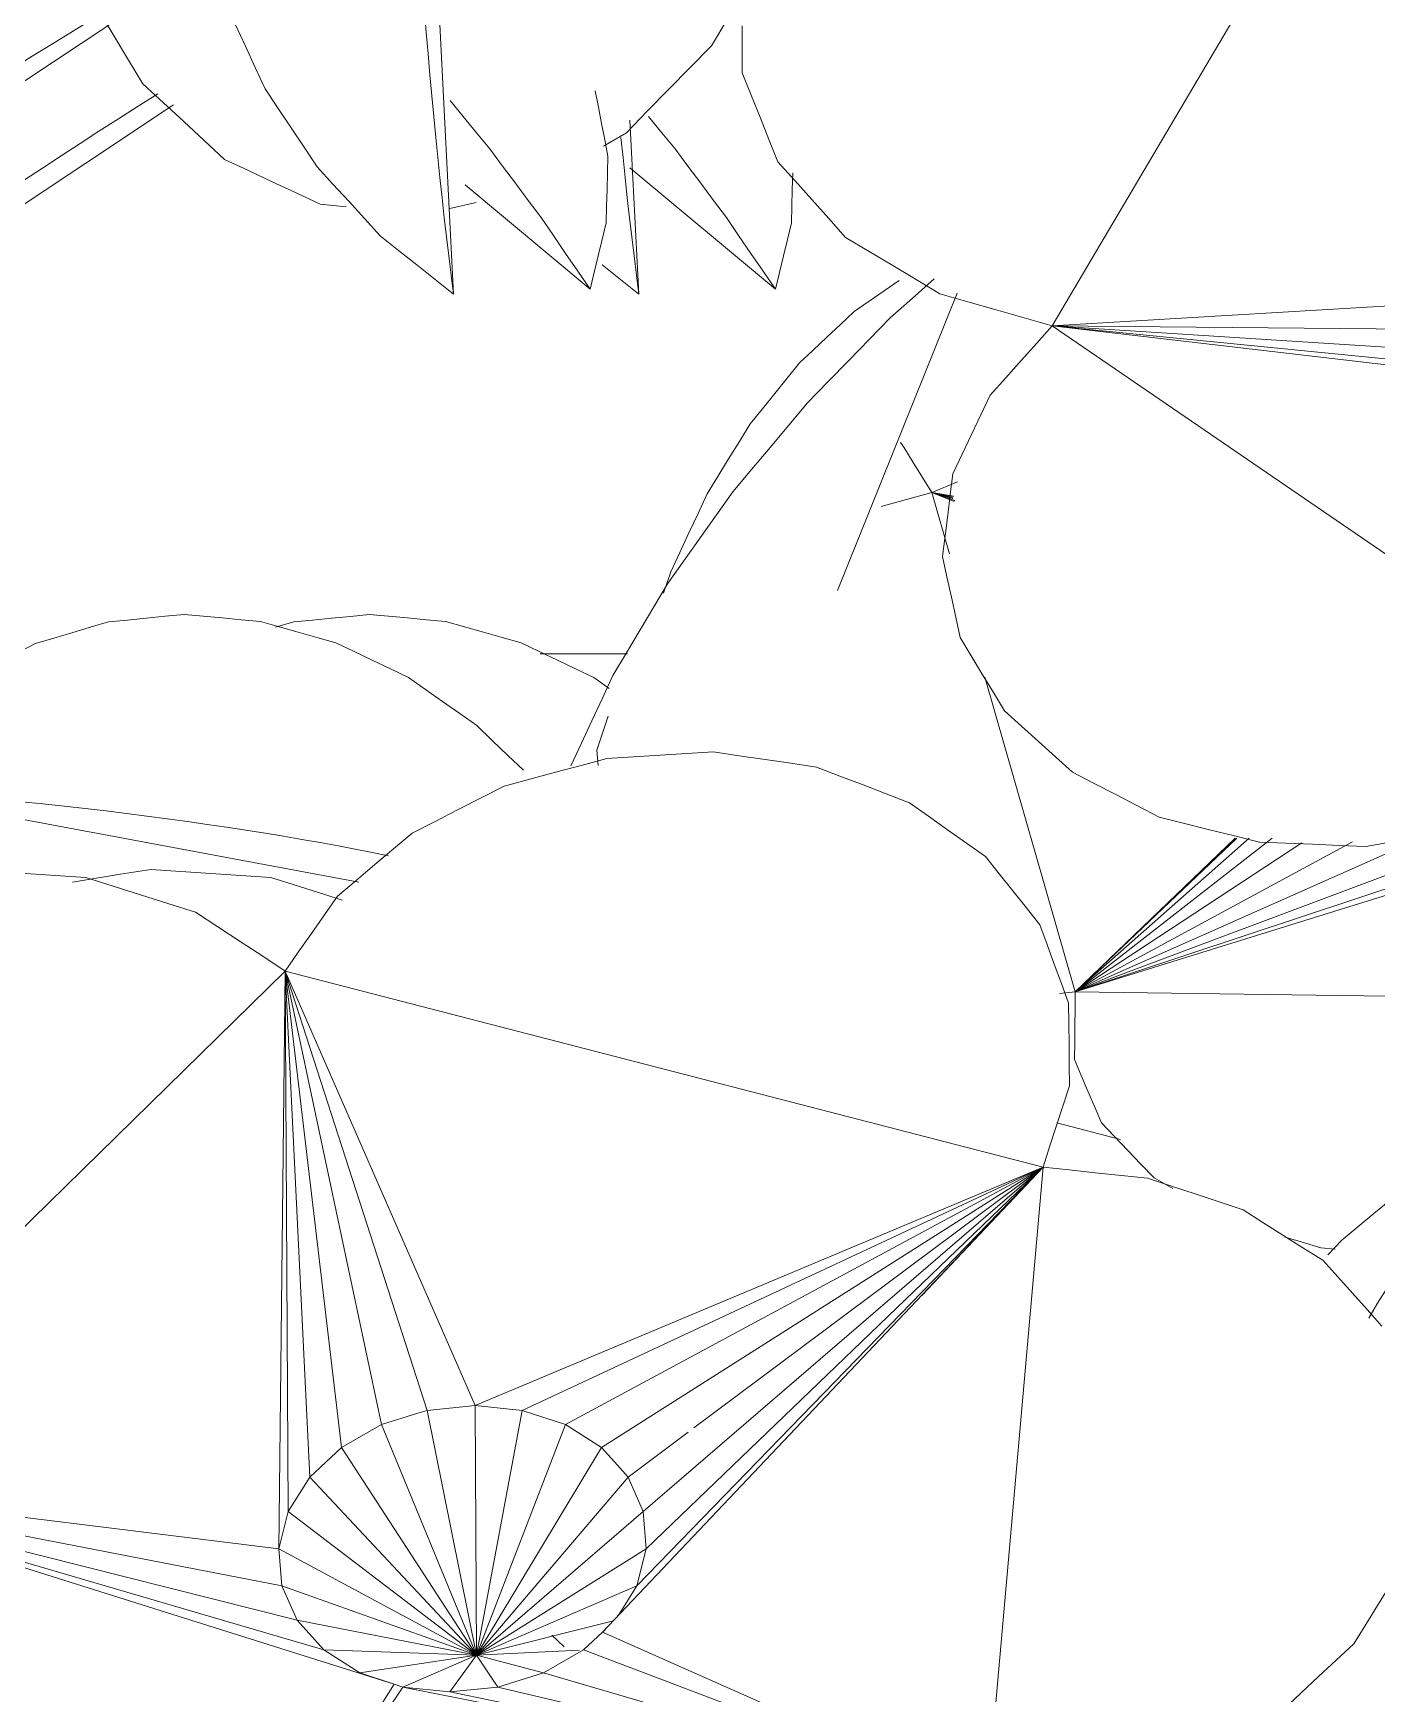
# Model space of a CAD drawing. Header units: metres. Extents: x 10.2 to 20.8, y -0.2 to 6.6.
# Drawn here: x 14.8171 to 14.8782, y 1.3027 to 1.3782 of the extents above; entities that cross this region are included whole.
import ezdxf

# ---------------------------------------------------------------- set-up
doc = ezdxf.new("R2010")
doc.units = ezdxf.units.M
for name, color, linetype, lineweight in [('Importações nas famílias', 250, 'Continuous', 5), ('Modelos genéricos', 7, 'Continuous', 5), ('Vegetação', 7, 'Continuous', 5)]:
    doc.layers.add(name, color=color, linetype=linetype, lineweight=lineweight)

# ---------------------------------------------------------------- blocks, each defined once
blk = doc.blocks.new('Planta_pergolado_12200 - plantas pergolado_skp_Component_12-V2718-Corte 3')
at = {"layer": 'Importações nas famílias'}
for p, q in [((14.811543, 0.770491), (14.810793, 0.770052)), ((14.808373, 0.768637), (14.807635, 0.768085)), ((14.820515, 0.767966), (14.81074, 0.761476)), ((14.818867, 0.767676), (14.819776, 0.768225)), ((14.810789, 0.762576), (14.811644, 0.763135)), ((14.805691, 0.758123), (14.795016, 0.751035)), ((14.795016, 0.751035), (14.795223, 0.751235))]:
    blk.add_line(p, q, dxfattribs=at)
at = {"layer": 'Importações nas famílias', "flags": 128}
for points in [[(14.81831, 0.773028), (14.817524, 0.772784), (14.816649, 0.772513), (14.815773, 0.772241), (14.814898, 0.771969)], [(14.814898, 0.771969), (14.814059, 0.7716), (14.81322, 0.77123), (14.812381, 0.770861), (14.811543, 0.770491)], [(14.822503, 0.769873), (14.823388, 0.770393), (14.824272, 0.770912), (14.825153, 0.77143)], [(14.81075, 0.770028), (14.809958, 0.769564), (14.809165, 0.7691), (14.808373, 0.768637)], [(14.815219, 0.765412), (14.816131, 0.765978), (14.817043, 0.766544), (14.817955, 0.76711), (14.818867, 0.767676)], [(14.811644, 0.763135), (14.812537, 0.763704), (14.813431, 0.764274), (14.814325, 0.764843), (14.815219, 0.765412)], [(14.799785, 0.760267), (14.799259, 0.759489), (14.798733, 0.758711), (14.798207, 0.757933)], [(14.798207, 0.757933), (14.797764, 0.757095), (14.797321, 0.756258), (14.796878, 0.755421), (14.796435, 0.754584)], [(14.802174, 0.75675), (14.802891, 0.757251), (14.803609, 0.757751), (14.804326, 0.758252)], [(14.799683, 0.754938), (14.800306, 0.755391), (14.800928, 0.755844), (14.801551, 0.756297), (14.802174, 0.75675)], [(14.797629, 0.753357), (14.798143, 0.753753), (14.798656, 0.754148), (14.799169, 0.754543), (14.799683, 0.754938)], [(14.796435, 0.754584), (14.796081, 0.753697), (14.795726, 0.75281), (14.795371, 0.751922), (14.795016, 0.751035)], [(14.796062, 0.752046), (14.796454, 0.752374), (14.796846, 0.752702), (14.797238, 0.75303), (14.797629, 0.753357)], [(14.795278, 0.751288), (14.795539, 0.751541), (14.7958, 0.751794), (14.796062, 0.752046)]]:
    blk.add_lwpolyline(points, dxfattribs=at)
blk = doc.blocks.new('Planta_pergolado_12200 - plantas pergolado_skp_Component_16-V2971-Corte 3')
blk.add_blockref('Planta_pergolado_12200 - plantas pergolado_skp_Component_12-V2718-Corte 3', (0, 0.610611))
blk = doc.blocks.new('Planta_pergolado_12200 - plantas pergolado_skp_Component_12-V2746-Corte 3')
at = {"layer": 'Importações nas famílias'}
for p, q in [((14.833847, 0.791807), (14.833841, 0.792703)), ((14.83441, 0.791048), (14.834301, 0.793211)), ((14.836195, 0.755732), (14.835317, 0.773112))]:
    blk.add_line(p, q, dxfattribs=at)
at = {"layer": 'Importações nas famílias', "flags": 128}
for points in [[(14.824168, 0.779423), (14.82414, 0.778352), (14.824113, 0.777282)], [(14.824113, 0.777282), (14.824248, 0.776221), (14.824383, 0.775161), (14.824519, 0.7741), (14.824654, 0.773039)], [(14.824654, 0.773039), (14.824949, 0.772013), (14.825245, 0.770987), (14.82554, 0.769961), (14.825836, 0.768935)], [(14.834725, 0.77055), (14.834658, 0.771538), (14.83459, 0.772527), (14.834529, 0.773435)], [(14.835038, 0.766653), (14.83496, 0.767627), (14.834882, 0.768601), (14.834803, 0.769575), (14.834725, 0.77055)], [(14.825836, 0.768935), (14.826284, 0.767968), (14.826732, 0.767), (14.827181, 0.766033), (14.827629, 0.765065)], [(14.83539, 0.762856), (14.835302, 0.763806), (14.835214, 0.764755), (14.835126, 0.765704), (14.835038, 0.766653)], [(14.827629, 0.765065), (14.82822, 0.764179), (14.828811, 0.763293), (14.829401, 0.762407), (14.829992, 0.761521)], [(14.835777, 0.759203), (14.83568, 0.760116), (14.835583, 0.76103), (14.835486, 0.761943), (14.83539, 0.762856)], [(14.829992, 0.761521), (14.830712, 0.760737), (14.831431, 0.759954), (14.832151, 0.75917), (14.83287, 0.758386)], [(14.836195, 0.755732), (14.83609, 0.7566), (14.835986, 0.757468), (14.835881, 0.758335), (14.835777, 0.759203)], [(14.83287, 0.758386), (14.833701, 0.757722), (14.834533, 0.757059), (14.835364, 0.756396), (14.836195, 0.755732)]]:
    blk.add_lwpolyline(points, dxfattribs=at)
blk = doc.blocks.new('Planta_pergolado_12200 - plantas pergolado_skp_Component_16-V2990-Corte 3')
blk.add_blockref('Planta_pergolado_12200 - plantas pergolado_skp_Component_12-V2746-Corte 3', (0, 0.610611))
blk = doc.blocks.new('Planta_pergolado_12200 - plantas pergolado_skp_Component_12-V2756-Corte 3')
at = {"layer": 'Importações nas famílias'}
for p, q in [((14.823468, 0.764333), (14.812567, 0.757095)), ((14.81275, 0.758252), (14.813467, 0.758753)), ((14.811468, 0.756366), (14.80344, 0.751035))]:
    blk.add_line(p, q, dxfattribs=at)
at = {"layer": 'Importações nas famílias', "flags": 128}
for points in [[(14.820067, 0.763135), (14.820961, 0.763704), (14.821855, 0.764274), (14.822749, 0.764843)], [(14.816649, 0.760898), (14.817503, 0.761457), (14.818358, 0.762016), (14.819212, 0.762576), (14.820067, 0.763135)], [(14.813467, 0.758753), (14.814262, 0.759289), (14.815058, 0.759825), (14.815853, 0.760361), (14.816649, 0.760898)], [(14.806499, 0.757685), (14.806188, 0.757095), (14.805745, 0.756258), (14.805302, 0.755421), (14.804859, 0.754584)], [(14.808106, 0.754938), (14.808729, 0.755391), (14.809352, 0.755844), (14.809974, 0.756297)], [(14.806053, 0.753357), (14.806566, 0.753753), (14.80708, 0.754148), (14.807593, 0.754543), (14.808106, 0.754938)], [(14.804859, 0.754584), (14.804504, 0.753697), (14.804149, 0.75281), (14.803795, 0.751922), (14.80344, 0.751035)], [(14.804485, 0.752046), (14.804877, 0.752374), (14.805269, 0.752702), (14.805661, 0.75303), (14.806053, 0.753357)], [(14.80344, 0.751035), (14.803701, 0.751288), (14.803963, 0.751541), (14.804224, 0.751794), (14.804485, 0.752046)]]:
    blk.add_lwpolyline(points, dxfattribs=at)
blk = doc.blocks.new('Planta_pergolado_12200 - plantas pergolado_skp_Component_16-V2994-Corte 3')
blk.add_blockref('Planta_pergolado_12200 - plantas pergolado_skp_Component_12-V2756-Corte 3', (0, 0.610611))
blk = doc.blocks.new('Planta_pergolado_12200 - plantas pergolado_skp_Component_12-V2778-Corte 3')
at = {"layer": 'Importações nas famílias'}
blk.add_line((14.844619, 0.755732), (14.844219, 0.763647), dxfattribs=at)
at = {"layer": 'Importações nas famílias', "flags": 128}
for points in [[(14.8442, 0.759203), (14.844103, 0.760116), (14.844007, 0.76103), (14.84391, 0.761943), (14.843813, 0.762856)], [(14.844619, 0.755732), (14.844514, 0.7566), (14.844409, 0.757468), (14.844305, 0.758335), (14.8442, 0.759203)], [(14.842956, 0.757059), (14.843787, 0.756396), (14.844619, 0.755732)]]:
    blk.add_lwpolyline(points, dxfattribs=at)
blk = doc.blocks.new('Planta_pergolado_12200 - plantas pergolado_skp_Component_16-V3009-Corte 3')
blk.add_blockref('Planta_pergolado_12200 - plantas pergolado_skp_Component_12-V2778-Corte 3', (0, 0.610611))
blk = doc.blocks.new('Planta_pergolado_12200 - plantas pergolado_skp_-V3050-Corte 3')
for name in ['Planta_pergolado_12200 - plantas pergolado_skp_Component_16-V2990-Corte 3', 'Planta_pergolado_12200 - plantas pergolado_skp_Component_16-V3009-Corte 3', 'Planta_pergolado_12200 - plantas pergolado_skp_Component_16-V2971-Corte 3', 'Planta_pergolado_12200 - plantas pergolado_skp_Component_16-V2994-Corte 3']:
    blk.add_blockref(name, (0, 0))
blk = doc.blocks.new('Planta_pergolado_12200 - plantas pergolado_skp_Component_12-V2819-Corte 3')
at = {"layer": 'Importações nas famílias'}
blk.add_line((14.836723, 0.760703), (14.842413, 0.755955), dxfattribs=at)
at = {"layer": 'Importações nas famílias', "flags": 128}
for points in [[(14.843219, 0.762009), (14.843074, 0.762751), (14.84293, 0.763493), (14.842785, 0.764235), (14.84264, 0.764977)], [(14.83604, 0.764535), (14.836643, 0.763801), (14.837246, 0.763068), (14.837848, 0.762334)], [(14.837848, 0.762334), (14.838432, 0.761555), (14.839015, 0.760776), (14.839599, 0.759997), (14.840182, 0.759218)], [(14.843142, 0.758978), (14.843161, 0.759736), (14.84318, 0.760493), (14.843199, 0.761251), (14.843219, 0.762009)], [(14.840182, 0.759218), (14.84074, 0.758402), (14.841297, 0.757587), (14.841855, 0.756771), (14.842413, 0.755955)], [(14.842413, 0.755955), (14.842595, 0.756711), (14.842777, 0.757467), (14.84296, 0.758222), (14.843142, 0.758978)]]:
    blk.add_lwpolyline(points, dxfattribs=at)
blk = doc.blocks.new('Planta_pergolado_12200 - plantas pergolado_skp_Component_12-V2966-Corte 3')
at = {"layer": 'Importações nas famílias'}
blk.add_line((14.62995, 1.009789), (14.653155, 1.005479), dxfattribs=at)
at = {"layer": 'Importações nas famílias', "flags": 128}
for points in [[(14.645202, 1.017642), (14.644343, 1.017558), (14.643484, 1.017473), (14.642624, 1.017389), (14.641765, 1.017305)], [(14.648677, 1.017325), (14.647808, 1.017404), (14.64694, 1.017483), (14.646071, 1.017563), (14.645202, 1.017642)], [(14.641765, 1.017305), (14.640935, 1.017059), (14.640106, 1.016812), (14.639276, 1.016566), (14.638446, 1.01632)], [(14.652107, 1.01636), (14.651249, 1.016601), (14.650392, 1.016842), (14.649534, 1.017083), (14.648677, 1.017325)], [(14.638446, 1.01632), (14.637665, 1.015918), (14.636884, 1.015516), (14.636103, 1.015114), (14.635323, 1.014712)], [(14.655412, 1.01477), (14.654586, 1.015167), (14.65376, 1.015565), (14.652933, 1.015962), (14.652107, 1.01636)], [(14.635323, 1.014712), (14.634609, 1.014164), (14.633895, 1.013615), (14.633182, 1.013066), (14.632468, 1.012518)], [(14.658515, 1.012593), (14.65774, 1.013137), (14.656964, 1.013682), (14.656188, 1.014226), (14.655412, 1.01477)], [(14.632468, 1.012518), (14.631839, 1.011836), (14.631209, 1.011153), (14.630579, 1.010471), (14.62995, 1.009789)], [(14.660636, 1.010558), (14.659929, 1.011236), (14.659222, 1.011915), (14.658515, 1.012593)], [(14.62995, 1.009789), (14.63094, 1.009715), (14.63193, 1.009641), (14.632921, 1.009567), (14.633911, 1.009493)], [(14.633911, 1.009493), (14.634891, 1.009403), (14.63587, 1.009313), (14.63685, 1.009223), (14.637829, 1.009132)], [(14.637829, 1.009132), (14.638788, 1.009027), (14.639746, 1.008921), (14.640704, 1.008816), (14.641662, 1.00871)], [(14.641662, 1.00871), (14.642588, 1.00859), (14.643513, 1.008471), (14.644439, 1.008351), (14.645365, 1.008232)], [(14.645365, 1.008232), (14.646248, 1.008099), (14.647132, 1.007967), (14.648015, 1.007834), (14.648898, 1.007702)], [(14.648898, 1.007702), (14.649729, 1.007558), (14.65056, 1.007414), (14.651392, 1.00727), (14.652223, 1.007127)], [(14.652223, 1.007127), (14.652992, 1.006973), (14.653762, 1.00682), (14.654494, 1.006673)]]:
    blk.add_lwpolyline(points, dxfattribs=at)
blk = doc.blocks.new('Planta_pergolado_12200 - plantas pergolado_skp_Component_17-V3051-Corte 3')
at = {"layer": 'Importações nas famílias'}
for p, q in [((14.859121, 1.357805), (14.85795, 1.357322)), ((14.858914, 1.357107), (14.85795, 1.357322)), ((14.85795, 1.357322), (14.858924, 1.357142)), ((14.8589, 1.357058), (14.85795, 1.357322)), ((14.858991, 1.35696), (14.85795, 1.357322)), ((14.858972, 1.356919), (14.85795, 1.357322)), ((14.85795, 1.357322), (14.85893, 1.357162)), ((14.858751, 1.354536), (14.85795, 1.357322)), ((14.864474, 1.334628), (14.860364, 1.348927)), ((14.84277, 1.344923), (14.84272, 1.345616)), ((14.864474, 1.334628), (14.883946, 1.34193)), ((14.864474, 1.334628), (14.873437, 1.341608)), ((14.864474, 1.334628), (14.872381, 1.341608)), ((14.864474, 1.334628), (14.87182, 1.341608)), ((14.864474, 1.334628), (14.871748, 1.341608)), ((14.864474, 1.334628), (14.880171, 1.341608)), ((14.864474, 1.334628), (14.877083, 1.341449)), ((14.864474, 1.334628), (14.874778, 1.341403)), ((14.864474, 1.334628), (14.882962, 1.340756)), ((14.882652, 1.340272), (14.864474, 1.334628)), ((14.864474, 1.334628), (14.863764, 1.334555)), ((14.864474, 1.334628), (14.879914, 1.334408)), ((14.86891, 1.32569), (14.86806, 1.326174)), ((14.876297, 1.322925), (14.875643, 1.322991))]:
    blk.add_line(p, q, dxfattribs=at)
at = {"layer": 'Importações nas famílias', "flags": 128}
for points in [[(14.85795, 1.357322), (14.857524, 1.35801), (14.857097, 1.358698), (14.856671, 1.359385), (14.856534, 1.359606)], [(14.855642, 1.356688), (14.856796, 1.357005), (14.85795, 1.357322)], [(14.84272, 1.345616), (14.84298, 1.346386), (14.843239, 1.347155)], [(14.864442, 1.331553), (14.86445, 1.332321), (14.864458, 1.33309), (14.864466, 1.333859), (14.864474, 1.334628)], [(14.865665, 1.328669), (14.865359, 1.32939), (14.865053, 1.330111), (14.864748, 1.330832), (14.864442, 1.331553)], [(14.86806, 1.326174), (14.867461, 1.326798), (14.866862, 1.327422), (14.866264, 1.328046), (14.865665, 1.328669)], [(14.875643, 1.322991), (14.874598, 1.323303), (14.874004, 1.32348)]]:
    blk.add_lwpolyline(points, dxfattribs=at)
blk = doc.blocks.new('Planta_pergolado_12200 - plantas pergolado_skp_Component_16-V3052-Corte 3')
for name, p in [('Planta_pergolado_12200 - plantas pergolado_skp_Component_12-V2819-Corte 3', (0, 0.610611)), ('Planta_pergolado_12200 - plantas pergolado_skp_Component_17-V3051-Corte 3', (0, 0)), ('Planta_pergolado_12200 - plantas pergolado_skp_Component_12-V2966-Corte 3', (0.17874, 0.33414))]:
    blk.add_blockref(name, p)
blk = doc.blocks.new('Planta_pergolado_12200 - plantas pergolado_skp_Component_12-V3072-Corte 3')
at = {"layer": 'Importações nas famílias'}
blk.add_line((14.844224, 1.372084), (14.850836, 1.366567), dxfattribs=at)
at = {"layer": 'Importações nas famílias', "flags": 128}
for points in [[(14.845066, 1.374413), (14.845669, 1.373679), (14.846272, 1.372945)], [(14.846272, 1.372945), (14.846855, 1.372166), (14.847439, 1.371387), (14.848022, 1.370608), (14.848606, 1.369829)], [(14.851565, 1.369589), (14.851585, 1.370347), (14.851604, 1.371105), (14.851623, 1.371862)], [(14.848606, 1.369829), (14.849163, 1.369014), (14.849721, 1.368198), (14.850278, 1.367382), (14.850836, 1.366567)], [(14.850836, 1.366567), (14.851018, 1.367322), (14.851201, 1.368078), (14.851383, 1.368834), (14.851565, 1.369589)]]:
    blk.add_lwpolyline(points, dxfattribs=at)
blk = doc.blocks.new('Planta_pergolado_12200 - plantas pergolado_skp_Component_12-V2762-Corte 3')
at = {"layer": 'Importações nas famílias'}
for p, q in [((14.650189, 0.406693), (14.649359, 0.406447)), ((14.664533, 0.40367), (14.663836, 0.404159))]:
    blk.add_line(p, q, dxfattribs=at)
at = {"layer": 'Importações nas famílias', "flags": 128}
for points in [[(14.653626, 0.407031), (14.652767, 0.406946), (14.651907, 0.406862), (14.651048, 0.406778), (14.650189, 0.406693)], [(14.6571, 0.406713), (14.656232, 0.406793), (14.655363, 0.406872), (14.654494, 0.406951), (14.653626, 0.407031)], [(14.66053, 0.405748), (14.659673, 0.40599), (14.658815, 0.406231), (14.657958, 0.406472), (14.6571, 0.406713)], [(14.663836, 0.404159), (14.663009, 0.404556), (14.662183, 0.404954), (14.661357, 0.405351), (14.66053, 0.405748)]]:
    blk.add_lwpolyline(points, dxfattribs=at)
blk = doc.blocks.new('Planta_pergolado_12200 - plantas pergolado_skp_Component_16-V3073-Corte 3')
for name, p in [('Planta_pergolado_12200 - plantas pergolado_skp_Component_12-V3072-Corte 3', (0, 0)), ('Planta_pergolado_12200 - plantas pergolado_skp_Component_12-V2762-Corte 3', (0.17874, 0.944751))]:
    blk.add_blockref(name, p)
blk = doc.blocks.new('Planta_pergolado_12200 - plantas pergolado_skp_-V3105-Corte 3')
for name in ['Planta_pergolado_12200 - plantas pergolado_skp_Component_16-V3052-Corte 3', 'Planta_pergolado_12200 - plantas pergolado_skp_Component_16-V3073-Corte 3']:
    blk.add_blockref(name, (0, 0))
blk = doc.blocks.new('Planta_pergolado_12200 - plantas pergolado_skp_-V3106-Corte 3')
for name in ['Planta_pergolado_12200 - plantas pergolado_skp_-V3105-Corte 3', 'Planta_pergolado_12200 - plantas pergolado_skp_-V3050-Corte 3']:
    blk.add_blockref(name, (0, 0))
blk = doc.blocks.new('Planta_pergolado_12200 - plantas pergolado_skp_Component_12-V3112-Corte 3')
at = {"layer": 'Importações nas famílias'}
blk.add_line((14.729547, 0.971375), (14.69934, 0.951319), dxfattribs=at)
at = {"layer": 'Importações nas famílias', "flags": 128}
for points in [[(14.726335, 0.974021), (14.725432, 0.973851), (14.724529, 0.97368), (14.723626, 0.97351), (14.722724, 0.973339)], [(14.728961, 0.974214), (14.728174, 0.974157), (14.727255, 0.974089), (14.726335, 0.974021)], [(14.722724, 0.973339), (14.721848, 0.973068), (14.720972, 0.972796), (14.720097, 0.972525), (14.719221, 0.972253)], [(14.719221, 0.972253), (14.718382, 0.971883), (14.717544, 0.971514), (14.716705, 0.971144), (14.715866, 0.970775)], [(14.726827, 0.970156), (14.727711, 0.970676), (14.728596, 0.971196), (14.729477, 0.971714)], [(14.715866, 0.970775), (14.715074, 0.970311), (14.714281, 0.969848), (14.713489, 0.969384), (14.712696, 0.96892)], [(14.723191, 0.967959), (14.7241, 0.968509), (14.725009, 0.969058), (14.725918, 0.969607), (14.726827, 0.970156)], [(14.712696, 0.96892), (14.711959, 0.968368), (14.711221, 0.967816), (14.710484, 0.967264), (14.709746, 0.966711)], [(14.719543, 0.965696), (14.720455, 0.966262), (14.721367, 0.966828), (14.722279, 0.967393), (14.723191, 0.967959)], [(14.709746, 0.966711), (14.709072, 0.966076), (14.708398, 0.965441), (14.707724, 0.964806), (14.707049, 0.964171)], [(14.715967, 0.963418), (14.716861, 0.963988), (14.717755, 0.964557), (14.718649, 0.965126), (14.719543, 0.965696)], [(14.707049, 0.964171), (14.706446, 0.963461), (14.705842, 0.96275), (14.705239, 0.96204), (14.704635, 0.961329)], [(14.712549, 0.961181), (14.713403, 0.96174), (14.714258, 0.9623), (14.715113, 0.962859), (14.715967, 0.963418)], [(14.704635, 0.961329), (14.704109, 0.960551), (14.703583, 0.959773), (14.703057, 0.958994), (14.702531, 0.958216)], [(14.709367, 0.959036), (14.710162, 0.959572), (14.710958, 0.960109), (14.711753, 0.960645), (14.712549, 0.961181)], [(14.706497, 0.957034), (14.707215, 0.957534), (14.707932, 0.958035), (14.70865, 0.958536), (14.709367, 0.959036)], [(14.702531, 0.958216), (14.702088, 0.957379), (14.701645, 0.956542), (14.701202, 0.955704), (14.700759, 0.954867)], [(14.704006, 0.955221), (14.704629, 0.955675), (14.705252, 0.956128), (14.705874, 0.956581), (14.706497, 0.957034)], [(14.701953, 0.953641), (14.702466, 0.954036), (14.70298, 0.954431), (14.703493, 0.954826), (14.704006, 0.955221)], [(14.700759, 0.954867), (14.700404, 0.95398), (14.70005, 0.953093), (14.699695, 0.952206), (14.69934, 0.951319)], [(14.700385, 0.95233), (14.700777, 0.952658), (14.701169, 0.952986), (14.701561, 0.953313), (14.701953, 0.953641)], [(14.69934, 0.951319), (14.699601, 0.951572), (14.699863, 0.951825), (14.700124, 0.952077), (14.700385, 0.95233)]]:
    blk.add_lwpolyline(points, dxfattribs=at)
blk = doc.blocks.new('Planta_pergolado_12200 - plantas pergolado_skp_Component_12-V2719-Corte 3')
at = {"layer": 'Importações nas famílias', "flags": 128}
blk.add_lwpolyline([(14.757602, 0.77096), (14.757886, 0.770698), (14.758171, 0.770435)], dxfattribs=at)
blk = doc.blocks.new('Planta_pergolado_12200 - plantas pergolado_skp_Component_12-V3113-Corte 3')
at = {"layer": 'Importações nas famílias'}
for p, q in [((14.697865, 0.989203), (14.697218, 0.988537)), ((14.699087, 0.985647), (14.699476, 0.986331)), ((14.701558, 0.984937), (14.700567, 0.983111)), ((14.691211, 0.965868), (14.688081, 0.9601)), ((14.689291, 0.963895), (14.689644, 0.964878)), ((14.687522, 0.964438), (14.68755, 0.963564))]:
    blk.add_line(p, q, dxfattribs=at)
at = {"layer": 'Importações nas famílias', "flags": 128}
for points in [[(14.700035, 0.991008), (14.699312, 0.990406), (14.698588, 0.989805), (14.697865, 0.989203)], [(14.701286, 0.989189), (14.701719, 0.98979), (14.702151, 0.99039)], [(14.699476, 0.986331), (14.699929, 0.987045), (14.700381, 0.98776), (14.700834, 0.988474), (14.701286, 0.989189)], [(14.68755, 0.963564), (14.687683, 0.962698), (14.687816, 0.961832), (14.687948, 0.960966), (14.688081, 0.9601)], [(14.688081, 0.9601), (14.688384, 0.961049), (14.688686, 0.961997), (14.688989, 0.962946), (14.689291, 0.963895)]]:
    blk.add_lwpolyline(points, dxfattribs=at)
blk = doc.blocks.new('Planta_pergolado_12200 - plantas pergolado_skp_Component_17-V3185-Corte 3')
at = {"layer": 'Importações nas famílias'}
for p, q in [((14.804694, 1.312215), (14.828542, 1.335575)), ((14.828542, 1.335575), (14.828251, 1.309314)), ((14.829658, 1.31257), (14.828542, 1.335575)), ((14.828542, 1.335575), (14.831105, 1.313918)), ((14.828542, 1.335575), (14.832927, 1.314953)), ((14.828684, 1.310999), (14.828542, 1.335575)), ((14.863008, 1.326653), (14.828542, 1.335575)), ((14.837183, 1.315825), (14.828542, 1.335575)), ((14.835, 1.315603), (14.828542, 1.335575)), ((14.837183, 1.315825), (14.863008, 1.326653)), ((14.863008, 1.326653), (14.839326, 1.315603)), ((14.863008, 1.326653), (14.841285, 1.314953)), ((14.863008, 1.326653), (14.842924, 1.313918)), ((14.863008, 1.326653), (14.84298, 1.305519)), ((14.863008, 1.326653), (14.844533, 1.307629)), ((14.863008, 1.326653), (14.84483, 1.310999)), ((14.863008, 1.326653), (14.844966, 1.309314)), ((14.863008, 1.326653), (14.84713, 1.314805)), ((14.863008, 1.326653), (14.857503, 1.320824)), ((14.863008, 1.326653), (14.86046, 1.297778)), ((14.835, 1.315603), (14.837183, 1.315825)), ((14.837248, 1.304479), (14.837183, 1.315825)), ((14.837183, 1.315825), (14.839326, 1.315603)), ((14.834583, 1.315472), (14.832927, 1.314953)), ((14.834583, 1.315472), (14.835, 1.315603)), ((14.835, 1.315603), (14.837248, 1.304479)), ((14.837248, 1.304479), (14.839326, 1.315603)), ((14.839326, 1.315603), (14.841285, 1.314953)), ((14.832927, 1.314953), (14.831105, 1.313918)), ((14.837248, 1.304479), (14.832927, 1.314953)), ((14.837248, 1.304479), (14.841285, 1.314953)), ((14.841285, 1.314953), (14.842924, 1.313918)), ((14.846871, 1.314612), (14.844134, 1.31257)), ((14.831105, 1.313918), (14.829658, 1.31257)), ((14.837248, 1.304479), (14.831105, 1.313918)), ((14.842924, 1.313918), (14.837248, 1.304479)), ((14.842924, 1.313918), (14.843649, 1.31311)), ((14.843649, 1.31311), (14.844134, 1.31257)), ((14.828251, 1.309314), (14.804694, 1.312215)), ((14.828387, 1.307629), (14.804694, 1.312215)), ((14.829083, 1.306059), (14.804694, 1.312215)), ((14.830293, 1.304711), (14.804694, 1.312215)), ((14.833497, 1.303157), (14.804694, 1.312215)), ((14.829658, 1.31257), (14.828684, 1.310999)), ((14.837248, 1.304479), (14.829658, 1.31257)), ((14.837248, 1.304479), (14.844134, 1.31257)), ((14.844134, 1.31257), (14.84483, 1.310999)), ((14.828684, 1.310999), (14.828251, 1.309314)), ((14.837248, 1.304479), (14.828684, 1.310999)), ((14.84483, 1.310999), (14.837248, 1.304479)), ((14.84483, 1.310999), (14.844966, 1.309314)), ((14.837248, 1.304479), (14.828251, 1.309314)), ((14.828387, 1.307629), (14.828251, 1.309314)), ((14.844966, 1.309314), (14.837248, 1.304479)), ((14.844966, 1.309314), (14.844533, 1.307629)), ((14.837248, 1.304479), (14.828387, 1.307629)), ((14.829083, 1.306059), (14.828387, 1.307629)), ((14.837248, 1.304479), (14.844533, 1.307629)), ((14.844533, 1.307629), (14.843687, 1.306266)), ((14.837248, 1.304479), (14.829083, 1.306059)), ((14.830293, 1.304711), (14.829083, 1.306059)), ((14.84347, 1.306037), (14.837248, 1.304479)), ((14.84298, 1.305519), (14.842112, 1.304711)), ((14.843081, 1.305614), (14.84298, 1.305519)), ((14.84298, 1.305519), (14.86046, 1.297778)), ((14.837248, 1.304479), (14.830293, 1.304711)), ((14.831932, 1.303676), (14.830293, 1.304711)), ((14.837248, 1.304479), (14.831932, 1.303676)), ((14.837248, 1.304479), (14.833891, 1.303026)), ((14.837248, 1.304479), (14.836034, 1.302804)), ((14.837248, 1.304479), (14.841933, 1.304702)), ((14.837248, 1.304479), (14.838217, 1.303026)), ((14.837248, 1.304479), (14.84029, 1.303676)), ((14.842112, 1.304711), (14.84029, 1.303676)), ((14.842112, 1.304711), (14.86046, 1.297778)), ((14.833497, 1.303157), (14.831932, 1.303676)), ((14.84029, 1.303676), (14.838217, 1.303026)), ((14.84029, 1.303676), (14.86046, 1.297778)), ((14.82442, 1.288855), (14.833497, 1.303157)), ((14.833891, 1.303026), (14.82442, 1.288855)), ((14.833891, 1.303026), (14.833497, 1.303157)), ((14.836034, 1.302804), (14.833891, 1.303026)), ((14.86046, 1.297778), (14.833891, 1.303026)), ((14.838217, 1.303026), (14.836034, 1.302804)), ((14.838217, 1.303026), (14.86046, 1.297778)), ((14.86046, 1.297778), (14.836034, 1.302804))]:
    blk.add_line(p, q, dxfattribs=at)
at = {"layer": 'Importações nas famílias', "flags": 128}
for points in [[(14.838496, 1.343978), (14.839664, 1.344292), (14.840832, 1.344607), (14.842, 1.344921), (14.843168, 1.345236)], [(14.843168, 1.345236), (14.84438, 1.34531), (14.845592, 1.345384), (14.846805, 1.345457), (14.848017, 1.345531)], [(14.848017, 1.345531), (14.849191, 1.34536), (14.850365, 1.345188), (14.851539, 1.345016), (14.852714, 1.344845)], [(14.852714, 1.344845), (14.85377, 1.344439), (14.854825, 1.344033), (14.855881, 1.343628), (14.856937, 1.343222)], [(14.83432, 1.341843), (14.835364, 1.342377), (14.836408, 1.34291), (14.837452, 1.343444), (14.838496, 1.343978)], [(14.856937, 1.343222), (14.857803, 1.34261), (14.858669, 1.341998), (14.859535, 1.341386), (14.8604, 1.340774)], [(14.830925, 1.338977), (14.831774, 1.339694), (14.832623, 1.34041), (14.833472, 1.341126), (14.83432, 1.341843)], [(14.8604, 1.340774), (14.861017, 1.339998), (14.861634, 1.339221), (14.86225, 1.338445), (14.862867, 1.337668)], [(14.814005, 1.340194), (14.815372, 1.340104), (14.816738, 1.340013), (14.818104, 1.339923), (14.81947, 1.339832)], [(14.81947, 1.339832), (14.820717, 1.339436), (14.821964, 1.33904), (14.823211, 1.338644), (14.824458, 1.338247)], [(14.828542, 1.335575), (14.829138, 1.336426), (14.829734, 1.337276), (14.83033, 1.338127), (14.830925, 1.338977)], [(14.824458, 1.338247), (14.825479, 1.337579), (14.8265, 1.336911), (14.827521, 1.336243), (14.828542, 1.335575)], [(14.862867, 1.337668), (14.863192, 1.33678), (14.863517, 1.335892), (14.863843, 1.335004), (14.864168, 1.334116)], [(14.864168, 1.334116), (14.86418, 1.333176), (14.864192, 1.332237), (14.864204, 1.331298), (14.864216, 1.330358)], [(14.864216, 1.330358), (14.863914, 1.329432), (14.863612, 1.328505), (14.86331, 1.327579), (14.863008, 1.326653)], [(14.863008, 1.326653), (14.864196, 1.32653), (14.865384, 1.326407), (14.866573, 1.326284), (14.867761, 1.326161)], [(14.867761, 1.326161), (14.868847, 1.3258), (14.869932, 1.32544), (14.871018, 1.325079), (14.872104, 1.324718)], [(14.872104, 1.324718), (14.873013, 1.324145), (14.873922, 1.323571), (14.874831, 1.322998), (14.87574, 1.322424)], [(14.87574, 1.322424), (14.87641, 1.321677), (14.87708, 1.320929), (14.877751, 1.320182), (14.878421, 1.319434)], [(14.879306, 1.308479), (14.878766, 1.307608), (14.878227, 1.306738), (14.877687, 1.305867), (14.877147, 1.304997)], [(14.877147, 1.304997), (14.876345, 1.304249), (14.875543, 1.303502), (14.874741, 1.302754), (14.873938, 1.302007)]]:
    blk.add_lwpolyline(points, dxfattribs=at)
blk = doc.blocks.new('Planta_pergolado_12200 - plantas pergolado_skp_Component_16-V3186-Corte 3')
for name, p in [('Planta_pergolado_12200 - plantas pergolado_skp_Component_17-V3185-Corte 3', (0, 0)), ('Planta_pergolado_12200 - plantas pergolado_skp_Component_12-V3113-Corte 3', (0.17874, 0.33414)), ('Planta_pergolado_12200 - plantas pergolado_skp_Component_12-V3112-Corte 3', (0.17874, 0.33414)), ('Planta_pergolado_12200 - plantas pergolado_skp_Component_12-V2719-Corte 3', (0.083063, 0.534424))]:
    blk.add_blockref(name, p)
blk = doc.blocks.new('Planta_pergolado_12200 - plantas pergolado_skp_Component_17-V3198-Corte 3')
at = {"layer": 'Importações nas famílias'}
for p, q in [((14.863431, 1.364907), (14.873089, 1.381259)), ((14.886539, 1.366261), (14.863431, 1.364907)), ((14.863431, 1.364907), (14.890648, 1.346281)), ((14.887234, 1.364681), (14.863431, 1.364907)), ((14.888443, 1.363313), (14.863431, 1.364907)), ((14.890083, 1.362251), (14.863431, 1.364907)), ((14.893759, 1.36136), (14.863431, 1.364907))]:
    blk.add_line(p, q, dxfattribs=at)
at = {"layer": 'Importações nas famílias', "flags": 128}
for points in [[(14.849329, 1.3764), (14.849324, 1.37747), (14.849319, 1.37854)], [(14.850949, 1.372365), (14.850544, 1.373374), (14.850139, 1.374382), (14.849734, 1.375391), (14.849329, 1.3764)], [(14.854033, 1.368921), (14.853262, 1.369782), (14.852491, 1.370643), (14.85172, 1.371504), (14.850949, 1.372365)], [(14.858315, 1.366362), (14.857244, 1.367002), (14.856174, 1.367642), (14.855103, 1.368281), (14.854033, 1.368921)], [(14.863431, 1.364907), (14.862152, 1.365271), (14.860873, 1.365635), (14.859594, 1.365999), (14.858315, 1.366362)], [(14.860608, 1.361747), (14.861314, 1.362537), (14.86202, 1.363327), (14.862725, 1.364117), (14.863431, 1.364907)], [(14.858906, 1.358168), (14.859332, 1.359063), (14.859757, 1.359958), (14.860183, 1.360852), (14.860608, 1.361747)], [(14.858439, 1.354413), (14.858556, 1.355352), (14.858673, 1.35629), (14.858789, 1.357229), (14.858906, 1.358168)], [(14.85924, 1.350739), (14.85904, 1.351657), (14.85884, 1.352576), (14.858639, 1.353494), (14.858439, 1.354413)], [(14.861254, 1.347395), (14.86075, 1.348231), (14.860247, 1.349067), (14.859743, 1.349903), (14.85924, 1.350739)], [(14.864343, 1.344611), (14.863571, 1.345307), (14.862799, 1.346003), (14.862026, 1.346699), (14.861254, 1.347395)], [(14.868298, 1.342575), (14.867309, 1.343084), (14.866321, 1.343593), (14.865332, 1.344102), (14.864343, 1.344611)], [(14.872849, 1.341426), (14.871711, 1.341713), (14.870573, 1.342), (14.869436, 1.342287), (14.868298, 1.342575)], [(14.877685, 1.341242), (14.876476, 1.341288), (14.875267, 1.341334), (14.874058, 1.34138), (14.872849, 1.341426)], [(14.882477, 1.342037), (14.881279, 1.341839), (14.880081, 1.34164), (14.878883, 1.341441), (14.877685, 1.341242)]]:
    blk.add_lwpolyline(points, dxfattribs=at)
blk = doc.blocks.new('Planta_pergolado_12200 - plantas pergolado_skp_Component_16-V3199-Corte 3')
blk.add_blockref('Planta_pergolado_12200 - plantas pergolado_skp_Component_17-V3198-Corte 3', (0, 0))
blk = doc.blocks.new('Planta_pergolado_12200 - plantas pergolado_skp_Component_17-V3203-Corte 3')
at = {"layer": 'Importações nas famílias'}
blk.add_line((14.866525, 1.327923), (14.863638, 1.32867), dxfattribs=at)
at = {"layer": 'Importações nas famílias', "flags": 128}
for points in [[(14.818874, 1.339615), (14.819691, 1.339748), (14.82106, 1.339971), (14.822429, 1.340194)], [(14.822429, 1.340194), (14.823795, 1.340104), (14.825161, 1.340013), (14.826528, 1.339923), (14.827894, 1.339832)], [(14.827894, 1.339832), (14.829141, 1.339436), (14.830388, 1.33904), (14.83114, 1.338801)]]:
    blk.add_lwpolyline(points, dxfattribs=at)
blk = doc.blocks.new('Planta_pergolado_12200 - plantas pergolado_skp_Component_16-V3204-Corte 3')
blk.add_blockref('Planta_pergolado_12200 - plantas pergolado_skp_Component_17-V3203-Corte 3', (0, 0))
blk = doc.blocks.new('Planta_pergolado_12200 - plantas pergolado_skp_-V3241-Corte 3')
for name in ['Planta_pergolado_12200 - plantas pergolado_skp_Component_16-V3199-Corte 3', 'Planta_pergolado_12200 - plantas pergolado_skp_Component_16-V3186-Corte 3', 'Planta_pergolado_12200 - plantas pergolado_skp_Component_16-V3204-Corte 3']:
    blk.add_blockref(name, (0, 0))
blk = doc.blocks.new('Planta_pergolado_12200 - plantas pergolado_skp_Component_12-V3421-Corte 3')
at = {"layer": 'Importações nas famílias'}
for p, q in [((14.859098, 1.366393), (14.853659, 1.352874)), ((14.846077, 1.353719), (14.845744, 1.352749))]:
    blk.add_line(p, q, dxfattribs=at)
at = {"layer": 'Importações nas famílias', "flags": 128}
for points in [[(14.856469, 1.366958), (14.855788, 1.366489), (14.855106, 1.366021), (14.854425, 1.365552)], [(14.856055, 1.365261), (14.85706, 1.36615), (14.858064, 1.367039)], [(14.854425, 1.365552), (14.853801, 1.364968), (14.853177, 1.364384), (14.852553, 1.3638), (14.851929, 1.363216)], [(14.8523, 1.361408), (14.853239, 1.362371), (14.854177, 1.363334), (14.855116, 1.364297), (14.856055, 1.365261)], [(14.851929, 1.363216), (14.851369, 1.362523), (14.85081, 1.36183), (14.85025, 1.361137), (14.84969, 1.360444)], [(14.848896, 1.35735), (14.849747, 1.358365), (14.850598, 1.359379), (14.851449, 1.360394), (14.8523, 1.361408)], [(14.84969, 1.360444), (14.8492, 1.359649), (14.848711, 1.358855), (14.848221, 1.358061), (14.847732, 1.357266)], [(14.845923, 1.353182), (14.846666, 1.354224), (14.847409, 1.355266), (14.848153, 1.356308), (14.848896, 1.35735)], [(14.847732, 1.357266), (14.847318, 1.356379), (14.846905, 1.355492), (14.846491, 1.354606), (14.846077, 1.353719)], [(14.843451, 1.349001), (14.844069, 1.350046), (14.844687, 1.351091), (14.845305, 1.352137), (14.845923, 1.353182)], [(14.841538, 1.344906), (14.842016, 1.34593), (14.842495, 1.346953), (14.842973, 1.347977), (14.843451, 1.349001)]]:
    blk.add_lwpolyline(points, dxfattribs=at)
blk = doc.blocks.new('Planta_pergolado_12200 - plantas pergolado_skp_Component_16-V3424-Corte 3')
blk.add_blockref('Planta_pergolado_12200 - plantas pergolado_skp_Component_12-V3421-Corte 3', (0, 0))
blk = doc.blocks.new('Planta_pergolado_12200 - plantas pergolado_skp_Component_17-V3431-Corte 3')
at = {"layer": 'Importações nas famílias'}
for p, q in [((14.847925, 1.377627), (14.848677, 1.378879)), ((14.843016, 1.373071), (14.844058, 1.373682)), ((14.830137, 1.370437), (14.831315, 1.370318)), ((14.836037, 1.370237), (14.837224, 1.370514))]:
    blk.add_line(p, q, dxfattribs=at)
at = {"layer": 'Importações nas famílias', "flags": 128}
for points in [[(14.819278, 1.380524), (14.819977, 1.379369), (14.820677, 1.378215), (14.821376, 1.37706), (14.822076, 1.375905)], [(14.844058, 1.373682), (14.845025, 1.374669), (14.845991, 1.375655), (14.846958, 1.376641), (14.847925, 1.377627)], [(14.822076, 1.375905), (14.823002, 1.375045), (14.823928, 1.374185), (14.824854, 1.373325), (14.82578, 1.372465)], [(14.82578, 1.372465), (14.826869, 1.371958), (14.827958, 1.371451), (14.829048, 1.370944), (14.830137, 1.370437)]]:
    blk.add_lwpolyline(points, dxfattribs=at)
blk = doc.blocks.new('Planta_pergolado_12200 - plantas pergolado_skp_Component_16-V3432-Corte 3')
blk.add_blockref('Planta_pergolado_12200 - plantas pergolado_skp_Component_17-V3431-Corte 3', (0, 0))
blk = doc.blocks.new('Planta_pergolado_12200 - plantas pergolado_skp_-V3435-Corte 3')
for name in ['Planta_pergolado_12200 - plantas pergolado_skp_Component_16-V3432-Corte 3', 'Planta_pergolado_12200 - plantas pergolado_skp_Component_16-V3424-Corte 3']:
    blk.add_blockref(name, (0, 0))
blk = doc.blocks.new('Planta_pergolado_12200 - plantas pergolado_skp_-V3436-Corte 3')
blk.add_blockref('Planta_pergolado_12200 - plantas pergolado_skp_-V3435-Corte 3', (0, 0))
blk = doc.blocks.new('Planta_pergolado_12200 - plantas pergolado_skp_-V3437-Corte 3')
for name in ['Planta_pergolado_12200 - plantas pergolado_skp_-V3436-Corte 3', 'Planta_pergolado_12200 - plantas pergolado_skp_-V3241-Corte 3']:
    blk.add_blockref(name, (0, 0))
blk = doc.blocks.new('Planta_pergolado_12200 - Planta_pergolado_12200-V5114-Corte 3')
for name in ['Planta_pergolado_12200 - plantas pergolado_skp_-V3437-Corte 3', 'Planta_pergolado_12200 - plantas pergolado_skp_-V3106-Corte 3']:
    blk.add_blockref(name, (0, 0))
blk = doc.blocks.new('Churrasqueira - Tipo 1-3141361-Corte 3')
at = {"layer": 'Modelos genéricos', "color": 250}
blk.add_line((14.840145, 1.35), (14.844109, 1.35), dxfattribs=at)

msp = doc.modelspace()

# ---------------------------------------------------------------- block references
at = {"layer": 'Modelos genéricos', "color": 250}
msp.add_blockref('Churrasqueira - Tipo 1-3141361-Corte 3', (0, 0), dxfattribs=at)
at = {"layer": 'Vegetação', "color": 250}
msp.add_blockref('Planta_pergolado_12200 - Planta_pergolado_12200-V5114-Corte 3', (0, 0), dxfattribs=at)

doc.saveas('drawing.dxf')
